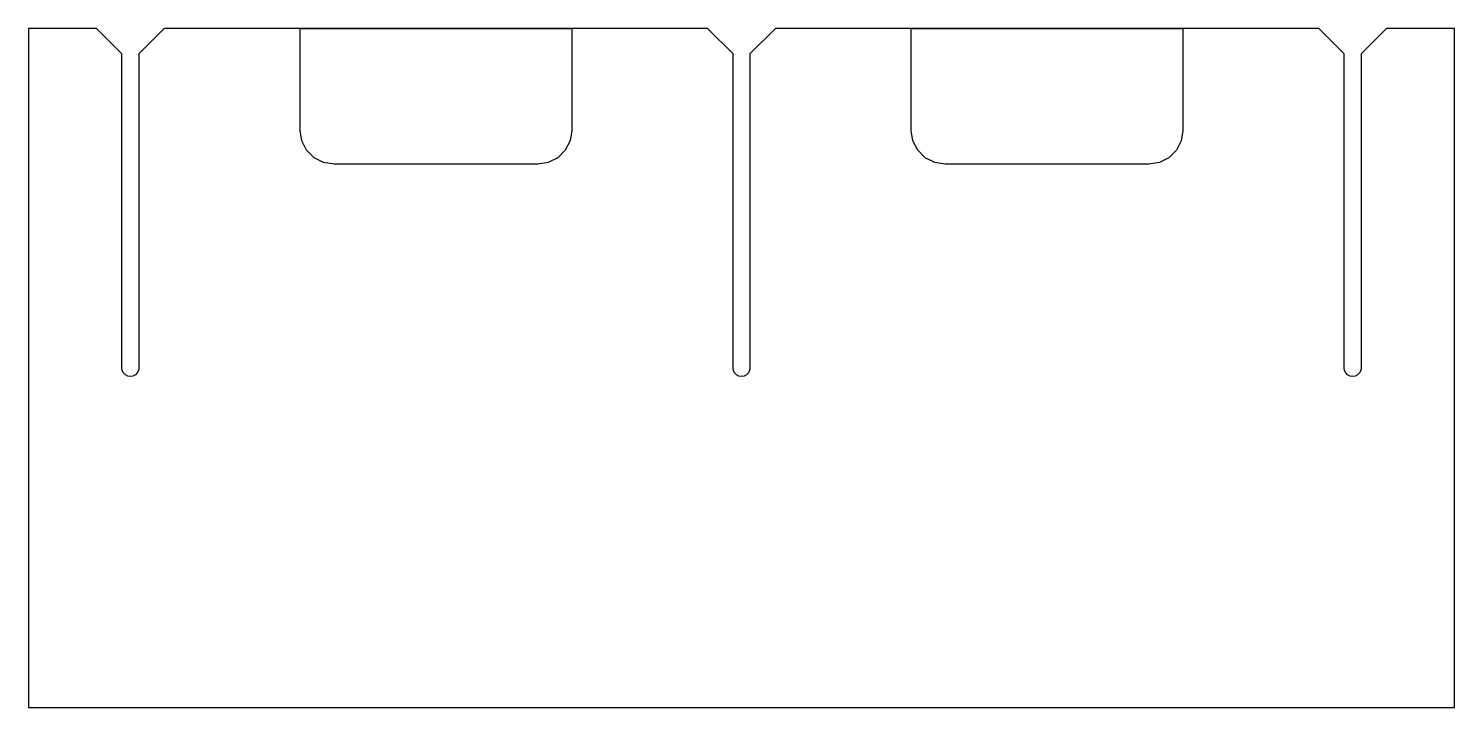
# Model space of a CAD drawing. Header units: metres. Extents: x 0 to 533, y 0 to 254.
import ezdxf

# ---------------------------------------------------------------- set-up
doc = ezdxf.new("R2010")
doc.units = ezdxf.units.M

msp = doc.modelspace()

# ---------------------------------------------------------------- linework, layer by layer
for p, q in [((25.4, 254), (0, 254)), ((0, 254), (0, 0)), ((34.925, 244.475), (25.4, 254)), ((50.8, 254), (41.275, 244.475)), ((254, 254), (50.8, 254)), ((101.6, 215.9), (101.6, 254)), ((101.6, 254), (203.2, 254)), ((203.2, 254), (203.2, 215.9)), ((263.525, 244.475), (254, 254)), ((279.4, 254), (269.875, 244.475)), ((482.6, 254), (279.4, 254)), ((330.2, 215.9), (330.2, 254)), ((330.2, 254), (431.8, 254)), ((431.8, 254), (431.8, 215.9)), ((492.125, 244.475), (482.6, 254)), ((508, 254), (498.475, 244.475)), ((533.4, 254), (508, 254)), ((533.4, 0), (533.4, 254)), ((34.925, 127), (34.925, 244.475)), ((41.275, 244.475), (41.275, 127)), ((263.525, 127), (263.525, 244.475)), ((269.875, 244.475), (269.875, 127)), ((492.125, 127), (492.125, 244.475)), ((498.475, 244.475), (498.475, 127)), ((102.222, 211.975), (101.6, 215.9)), ((203.2, 215.9), (202.578, 211.975)), ((330.822, 211.975), (330.2, 215.9)), ((431.8, 215.9), (431.178, 211.975)), ((104.025, 208.435), (102.222, 211.975)), ((106.835, 205.625), (104.025, 208.435)), ((200.775, 208.435), (197.965, 205.625)), ((202.578, 211.975), (200.775, 208.435)), ((332.625, 208.435), (330.822, 211.975)), ((335.435, 205.625), (332.625, 208.435)), ((429.375, 208.435), (426.565, 205.625)), ((431.178, 211.975), (429.375, 208.435)), ((110.375, 203.822), (106.835, 205.625)), ((114.3, 203.2), (110.375, 203.822)), ((190.5, 203.2), (114.3, 203.2)), ((194.424, 203.822), (190.5, 203.2)), ((197.965, 205.625), (194.424, 203.822)), ((338.975, 203.822), (335.435, 205.625)), ((342.9, 203.2), (338.975, 203.822)), ((419.1, 203.2), (342.9, 203.2)), ((423.025, 203.822), (419.1, 203.2)), ((426.565, 205.625), (423.025, 203.822)), ((35.0804, 126.019), (34.925, 127)), ((35.5314, 125.134), (35.0804, 126.019)), ((36.2338, 124.431), (35.5314, 125.134)), ((37.1189, 123.98), (36.2338, 124.431)), ((38.1, 123.825), (37.1189, 123.98)), ((39.0811, 123.98), (38.1, 123.825)), ((39.9662, 124.431), (39.0811, 123.98)), ((40.6686, 125.134), (39.9662, 124.431)), ((41.1196, 126.019), (40.6686, 125.134)), ((41.275, 127), (41.1196, 126.019)), ((263.68, 126.019), (263.525, 127)), ((264.131, 125.134), (263.68, 126.019)), ((264.834, 124.431), (264.131, 125.134)), ((265.719, 123.98), (264.834, 124.431)), ((266.7, 123.825), (265.719, 123.98)), ((267.681, 123.98), (266.7, 123.825)), ((268.566, 124.431), (267.681, 123.98)), ((269.269, 125.134), (268.566, 124.431)), ((269.72, 126.019), (269.269, 125.134)), ((269.875, 127), (269.72, 126.019)), ((492.28, 126.019), (492.125, 127)), ((492.731, 125.134), (492.28, 126.019)), ((493.434, 124.431), (492.731, 125.134)), ((494.319, 123.98), (493.434, 124.431)), ((495.3, 123.825), (494.319, 123.98)), ((496.281, 123.98), (495.3, 123.825)), ((497.166, 124.431), (496.281, 123.98)), ((497.869, 125.134), (497.166, 124.431)), ((498.32, 126.019), (497.869, 125.134)), ((498.475, 127), (498.32, 126.019)), ((0, 0), (533.4, 0))]:
    msp.add_line(p, q)

doc.saveas('drawing.dxf')
